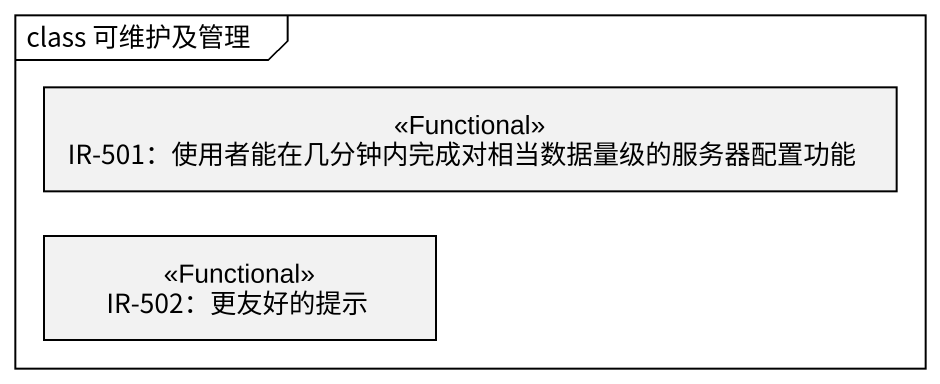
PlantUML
@startuml
mainframe class 可维护及管理
hide circle
hide empty members
class "IR-501：使用者能在几分钟内完成对相当数据量级的服务器配置功能" as IR_501_使用者能在几分钟内完成对相当数据量级的服务 <<Functional>>
class "IR-502：更友好的提示" as IR_502_更友好的提示 <<Functional>>
@enduml
